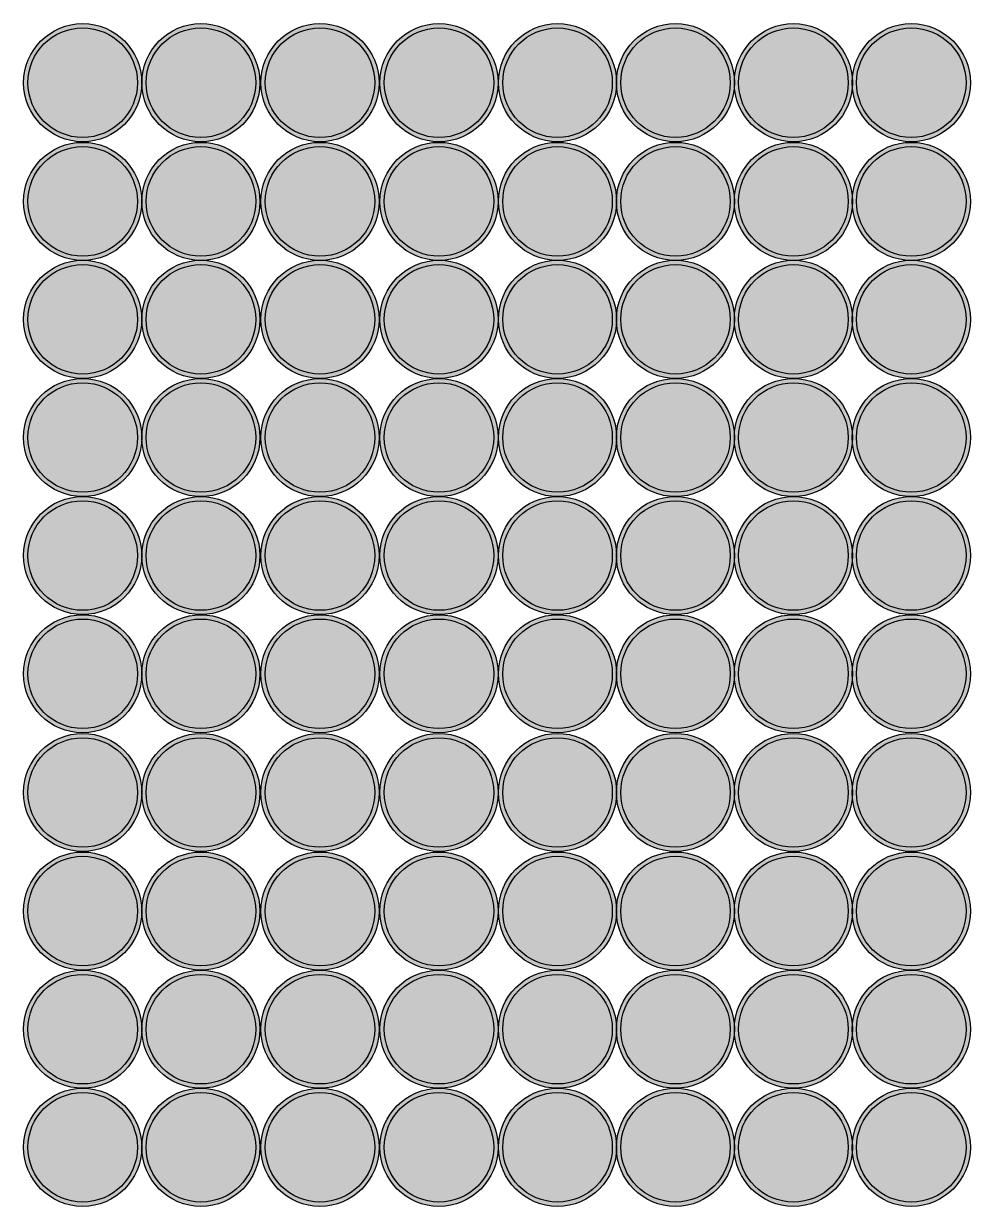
# Model space of a CAD drawing. Header units: inches. Extents: x 2620 to 4317, y 1826 to 2873.
# Drawn here: x 3788.93 to 3816.5, y 2578 to 2612.45 of the extents above; entities that cross this region are included whole.
import ezdxf

# ---------------------------------------------------------------- set-up
doc = ezdxf.new("R2010")
doc.units = ezdxf.units.IN
doc.header["$MEASUREMENT"] = 0

msp = doc.modelspace()

# ---------------------------------------------------------------- hatches: boundary and pattern name
h = msp.add_hatch(color=256)
h.dxf.hatch_style = 1
h.set_gradient(color1=(41, 49, 137), color2=(19, 103, 52), tint=1, name='INVCURVED')
h.paths.add_polyline_path([(3788.92527, 2610.73246, 1), (3792.36527, 2610.73246, 1)])
h.paths.add_polyline_path([(3792.24027, 2610.73246, -1), (3789.05027, 2610.73246, -1)], flags=16)
h = msp.add_hatch(color=256)
h.dxf.hatch_style = 1
h.set_gradient(color1=(41, 49, 137), color2=(19, 103, 52), tint=1, name='INVCURVED')
h.paths.add_polyline_path([(3792.369, 2610.73246, 1), (3795.809, 2610.73246, 1)])
h.paths.add_polyline_path([(3795.684, 2610.73246, -1), (3792.494, 2610.73246, -1)], flags=16)
h = msp.add_hatch(color=256)
h.dxf.hatch_style = 1
h.set_gradient(color1=(41, 49, 137), color2=(19, 103, 52), tint=1, name='INVCURVED')
h.paths.add_polyline_path([(3795.83755, 2610.73246, 1), (3799.27755, 2610.73246, 1)])
h.paths.add_polyline_path([(3799.15255, 2610.73246, -1), (3795.96255, 2610.73246, -1)], flags=16)
h = msp.add_hatch(color=256)
h.dxf.hatch_style = 1
h.set_gradient(color1=(41, 49, 137), color2=(19, 103, 52), tint=1, name='INVCURVED')
h.paths.add_polyline_path([(3799.30374, 2610.73246, 1), (3802.74374, 2610.73246, 1)])
h.paths.add_polyline_path([(3802.61874, 2610.73246, -1), (3799.42874, 2610.73246, -1)], flags=16)
h = msp.add_hatch(color=256)
h.dxf.hatch_style = 1
h.set_gradient(color1=(41, 49, 137), color2=(19, 103, 52), tint=1, name='INVCURVED')
h.paths.add_polyline_path([(3802.75767, 2610.73246, 1), (3806.19767, 2610.73246, 1)])
h.paths.add_polyline_path([(3806.07267, 2610.73246, -1), (3802.88267, 2610.73246, -1)], flags=16)
h = msp.add_hatch(color=256)
h.dxf.hatch_style = 1
h.set_gradient(color1=(41, 49, 137), color2=(19, 103, 52), tint=1, name='INVCURVED')
h.paths.add_polyline_path([(3806.19244, 2610.73246, 1), (3809.63244, 2610.73246, 1)])
h.paths.add_polyline_path([(3809.50744, 2610.73246, -1), (3806.31744, 2610.73246, -1)], flags=16)
h = msp.add_hatch(color=256)
h.dxf.hatch_style = 1
h.set_gradient(color1=(41, 49, 137), color2=(19, 103, 52), tint=1, name='INVCURVED')
h.paths.add_polyline_path([(3809.62721, 2610.73246, 1), (3813.06721, 2610.73246, 1)])
h.paths.add_polyline_path([(3812.94221, 2610.73246, -1), (3809.75221, 2610.73246, -1)], flags=16)
h = msp.add_hatch(color=256)
h.dxf.hatch_style = 1
h.set_gradient(color1=(41, 49, 137), color2=(19, 103, 52), tint=1, name='INVCURVED')
h.paths.add_polyline_path([(3813.06179, 2610.73246, 1), (3816.50179, 2610.73246, 1)])
h.paths.add_polyline_path([(3816.37679, 2610.73246, -1), (3813.18679, 2610.73246, -1)], flags=16)
h = msp.add_hatch(color=256)
h.dxf.hatch_style = 1
h.set_gradient(color1=(242, 103, 34), color2=(248, 153, 30), tint=1)
h.paths.add_polyline_path([(3792.24027, 2610.73246, 1), (3789.05027, 2610.73246, 1)])
h = msp.add_hatch(color=256)
h.dxf.hatch_style = 1
h.set_gradient(color1=(242, 103, 34), color2=(248, 153, 30), tint=1)
h.paths.add_polyline_path([(3795.684, 2610.73246, 1), (3792.494, 2610.73246, 1)])
h = msp.add_hatch(color=256)
h.dxf.hatch_style = 1
h.set_gradient(color1=(242, 103, 34), color2=(248, 153, 30), tint=1)
h.paths.add_polyline_path([(3799.15255, 2610.73246, 1), (3795.96255, 2610.73246, 1)])
h = msp.add_hatch(color=256)
h.dxf.hatch_style = 1
h.set_gradient(color1=(242, 103, 34), color2=(248, 153, 30), tint=1)
h.paths.add_polyline_path([(3802.61874, 2610.73246, 1), (3799.42874, 2610.73246, 1)])
h = msp.add_hatch(color=256)
h.dxf.hatch_style = 1
h.set_gradient(color1=(242, 103, 34), color2=(248, 153, 30), tint=1)
h.paths.add_polyline_path([(3806.07267, 2610.73246, 1), (3802.88267, 2610.73246, 1)])
h = msp.add_hatch(color=256)
h.dxf.hatch_style = 1
h.set_gradient(color1=(242, 103, 34), color2=(248, 153, 30), tint=1)
h.paths.add_polyline_path([(3809.50744, 2610.73246, 1), (3806.31744, 2610.73246, 1)])
h = msp.add_hatch(color=256)
h.dxf.hatch_style = 1
h.set_gradient(color1=(242, 103, 34), color2=(248, 153, 30), tint=1)
h.paths.add_polyline_path([(3812.94221, 2610.73246, 1), (3809.75221, 2610.73246, 1)])
h = msp.add_hatch(color=256)
h.dxf.hatch_style = 1
h.set_gradient(color1=(242, 103, 34), color2=(248, 153, 30), tint=1)
h.paths.add_polyline_path([(3816.37679, 2610.73246, 1), (3813.18679, 2610.73246, 1)])
h = msp.add_hatch(color=256)
h.dxf.hatch_style = 1
h.set_gradient(color1=(41, 49, 137), color2=(19, 103, 52), tint=1, name='INVCURVED')
h.paths.add_polyline_path([(3788.92527, 2607.2751, 1), (3792.36527, 2607.2751, 1)])
h.paths.add_polyline_path([(3792.24027, 2607.2751, -1), (3789.05027, 2607.2751, -1)], flags=16)
h = msp.add_hatch(color=256)
h.dxf.hatch_style = 1
h.set_gradient(color1=(242, 103, 34), color2=(248, 153, 30), tint=1)
h.paths.add_polyline_path([(3792.24027, 2607.2751, 1), (3789.05027, 2607.2751, 1)])
h = msp.add_hatch(color=256)
h.dxf.hatch_style = 1
h.set_gradient(color1=(41, 49, 137), color2=(19, 103, 52), tint=1, name='INVCURVED')
h.paths.add_polyline_path([(3792.369, 2607.2751, 1), (3795.809, 2607.2751, 1)])
h.paths.add_polyline_path([(3795.684, 2607.2751, -1), (3792.494, 2607.2751, -1)], flags=16)
h = msp.add_hatch(color=256)
h.dxf.hatch_style = 1
h.set_gradient(color1=(242, 103, 34), color2=(248, 153, 30), tint=1)
h.paths.add_polyline_path([(3795.684, 2607.2751, 1), (3792.494, 2607.2751, 1)])
h = msp.add_hatch(color=256)
h.dxf.hatch_style = 1
h.set_gradient(color1=(41, 49, 137), color2=(19, 103, 52), tint=1, name='INVCURVED')
h.paths.add_polyline_path([(3795.83755, 2607.2751, 1), (3799.27755, 2607.2751, 1)])
h.paths.add_polyline_path([(3799.15255, 2607.2751, -1), (3795.96255, 2607.2751, -1)], flags=16)
h = msp.add_hatch(color=256)
h.dxf.hatch_style = 1
h.set_gradient(color1=(242, 103, 34), color2=(248, 153, 30), tint=1)
h.paths.add_polyline_path([(3799.15255, 2607.2751, 1), (3795.96255, 2607.2751, 1)])
h = msp.add_hatch(color=256)
h.dxf.hatch_style = 1
h.set_gradient(color1=(41, 49, 137), color2=(19, 103, 52), tint=1, name='INVCURVED')
h.paths.add_polyline_path([(3799.30374, 2607.2751, 1), (3802.74374, 2607.2751, 1)])
h.paths.add_polyline_path([(3802.61874, 2607.2751, -1), (3799.42874, 2607.2751, -1)], flags=16)
h = msp.add_hatch(color=256)
h.dxf.hatch_style = 1
h.set_gradient(color1=(242, 103, 34), color2=(248, 153, 30), tint=1)
h.paths.add_polyline_path([(3802.61874, 2607.2751, 1), (3799.42874, 2607.2751, 1)])
h = msp.add_hatch(color=256)
h.dxf.hatch_style = 1
h.set_gradient(color1=(41, 49, 137), color2=(19, 103, 52), tint=1, name='INVCURVED')
h.paths.add_polyline_path([(3802.75767, 2607.2751, 1), (3806.19767, 2607.2751, 1)])
h.paths.add_polyline_path([(3806.07267, 2607.2751, -1), (3802.88267, 2607.2751, -1)], flags=16)
h = msp.add_hatch(color=256)
h.dxf.hatch_style = 1
h.set_gradient(color1=(242, 103, 34), color2=(248, 153, 30), tint=1)
h.paths.add_polyline_path([(3806.07267, 2607.2751, 1), (3802.88267, 2607.2751, 1)])
h = msp.add_hatch(color=256)
h.dxf.hatch_style = 1
h.set_gradient(color1=(41, 49, 137), color2=(19, 103, 52), tint=1, name='INVCURVED')
h.paths.add_polyline_path([(3806.19244, 2607.2751, 1), (3809.63244, 2607.2751, 1)])
h.paths.add_polyline_path([(3809.50744, 2607.2751, -1), (3806.31744, 2607.2751, -1)], flags=16)
h = msp.add_hatch(color=256)
h.dxf.hatch_style = 1
h.set_gradient(color1=(242, 103, 34), color2=(248, 153, 30), tint=1)
h.paths.add_polyline_path([(3809.50744, 2607.2751, 1), (3806.31744, 2607.2751, 1)])
h = msp.add_hatch(color=256)
h.dxf.hatch_style = 1
h.set_gradient(color1=(41, 49, 137), color2=(19, 103, 52), tint=1, name='INVCURVED')
h.paths.add_polyline_path([(3809.62721, 2607.2751, 1), (3813.06721, 2607.2751, 1)])
h.paths.add_polyline_path([(3812.94221, 2607.2751, -1), (3809.75221, 2607.2751, -1)], flags=16)
h = msp.add_hatch(color=256)
h.dxf.hatch_style = 1
h.set_gradient(color1=(242, 103, 34), color2=(248, 153, 30), tint=1)
h.paths.add_polyline_path([(3812.94221, 2607.2751, 1), (3809.75221, 2607.2751, 1)])
h = msp.add_hatch(color=256)
h.dxf.hatch_style = 1
h.set_gradient(color1=(41, 49, 137), color2=(19, 103, 52), tint=1, name='INVCURVED')
h.paths.add_polyline_path([(3813.06179, 2607.2751, 1), (3816.50179, 2607.2751, 1)])
h.paths.add_polyline_path([(3816.37679, 2607.2751, -1), (3813.18679, 2607.2751, -1)], flags=16)
h = msp.add_hatch(color=256)
h.dxf.hatch_style = 1
h.set_gradient(color1=(242, 103, 34), color2=(248, 153, 30), tint=1)
h.paths.add_polyline_path([(3816.37679, 2607.2751, 1), (3813.18679, 2607.2751, 1)])
h = msp.add_hatch(color=256)
h.dxf.hatch_style = 1
h.set_gradient(color1=(41, 49, 137), color2=(19, 103, 52), tint=1, name='INVCURVED')
h.paths.add_polyline_path([(3788.92527, 2603.83924, 1), (3792.36527, 2603.83924, 1)])
h.paths.add_polyline_path([(3792.24027, 2603.83924, -1), (3789.05027, 2603.83924, -1)], flags=16)
h = msp.add_hatch(color=256)
h.dxf.hatch_style = 1
h.set_gradient(color1=(41, 49, 137), color2=(19, 103, 52), tint=1, name='INVCURVED')
h.paths.add_polyline_path([(3792.369, 2603.83924, 1), (3795.809, 2603.83924, 1)])
h.paths.add_polyline_path([(3795.684, 2603.83924, -1), (3792.494, 2603.83924, -1)], flags=16)
h = msp.add_hatch(color=256)
h.dxf.hatch_style = 1
h.set_gradient(color1=(41, 49, 137), color2=(19, 103, 52), tint=1, name='INVCURVED')
h.paths.add_polyline_path([(3795.83755, 2603.83924, 1), (3799.27755, 2603.83924, 1)])
h.paths.add_polyline_path([(3799.15255, 2603.83924, -1), (3795.96255, 2603.83924, -1)], flags=16)
h = msp.add_hatch(color=256)
h.dxf.hatch_style = 1
h.set_gradient(color1=(41, 49, 137), color2=(19, 103, 52), tint=1, name='INVCURVED')
h.paths.add_polyline_path([(3799.30374, 2603.83924, 1), (3802.74374, 2603.83924, 1)])
h.paths.add_polyline_path([(3802.61874, 2603.83924, -1), (3799.42874, 2603.83924, -1)], flags=16)
h = msp.add_hatch(color=256)
h.dxf.hatch_style = 1
h.set_gradient(color1=(41, 49, 137), color2=(19, 103, 52), tint=1, name='INVCURVED')
h.paths.add_polyline_path([(3802.75767, 2603.83924, 1), (3806.19767, 2603.83924, 1)])
h.paths.add_polyline_path([(3806.07267, 2603.83924, -1), (3802.88267, 2603.83924, -1)], flags=16)
h = msp.add_hatch(color=256)
h.dxf.hatch_style = 1
h.set_gradient(color1=(41, 49, 137), color2=(19, 103, 52), tint=1, name='INVCURVED')
h.paths.add_polyline_path([(3806.19244, 2603.83924, 1), (3809.63244, 2603.83924, 1)])
h.paths.add_polyline_path([(3809.50744, 2603.83924, -1), (3806.31744, 2603.83924, -1)], flags=16)
h = msp.add_hatch(color=256)
h.dxf.hatch_style = 1
h.set_gradient(color1=(41, 49, 137), color2=(19, 103, 52), tint=1, name='INVCURVED')
h.paths.add_polyline_path([(3809.62721, 2603.83924, 1), (3813.06721, 2603.83924, 1)])
h.paths.add_polyline_path([(3812.94221, 2603.83924, -1), (3809.75221, 2603.83924, -1)], flags=16)
h = msp.add_hatch(color=256)
h.dxf.hatch_style = 1
h.set_gradient(color1=(41, 49, 137), color2=(19, 103, 52), tint=1, name='INVCURVED')
h.paths.add_polyline_path([(3813.06179, 2603.83924, 1), (3816.50179, 2603.83924, 1)])
h.paths.add_polyline_path([(3816.37679, 2603.83924, -1), (3813.18679, 2603.83924, -1)], flags=16)
h = msp.add_hatch(color=256)
h.dxf.hatch_style = 1
h.set_gradient(color1=(242, 103, 34), color2=(248, 153, 30), tint=1)
h.paths.add_polyline_path([(3792.24027, 2603.83924, 1), (3789.05027, 2603.83924, 1)])
h = msp.add_hatch(color=256)
h.dxf.hatch_style = 1
h.set_gradient(color1=(242, 103, 34), color2=(248, 153, 30), tint=1)
h.paths.add_polyline_path([(3795.684, 2603.83924, 1), (3792.494, 2603.83924, 1)])
h = msp.add_hatch(color=256)
h.dxf.hatch_style = 1
h.set_gradient(color1=(242, 103, 34), color2=(248, 153, 30), tint=1)
h.paths.add_polyline_path([(3799.15255, 2603.83924, 1), (3795.96255, 2603.83924, 1)])
h = msp.add_hatch(color=256)
h.dxf.hatch_style = 1
h.set_gradient(color1=(242, 103, 34), color2=(248, 153, 30), tint=1)
h.paths.add_polyline_path([(3802.61874, 2603.83924, 1), (3799.42874, 2603.83924, 1)])
h = msp.add_hatch(color=256)
h.dxf.hatch_style = 1
h.set_gradient(color1=(242, 103, 34), color2=(248, 153, 30), tint=1)
h.paths.add_polyline_path([(3806.07267, 2603.83924, 1), (3802.88267, 2603.83924, 1)])
h = msp.add_hatch(color=256)
h.dxf.hatch_style = 1
h.set_gradient(color1=(242, 103, 34), color2=(248, 153, 30), tint=1)
h.paths.add_polyline_path([(3809.50744, 2603.83924, 1), (3806.31744, 2603.83924, 1)])
h = msp.add_hatch(color=256)
h.dxf.hatch_style = 1
h.set_gradient(color1=(242, 103, 34), color2=(248, 153, 30), tint=1)
h.paths.add_polyline_path([(3812.94221, 2603.83924, 1), (3809.75221, 2603.83924, 1)])
h = msp.add_hatch(color=256)
h.dxf.hatch_style = 1
h.set_gradient(color1=(242, 103, 34), color2=(248, 153, 30), tint=1)
h.paths.add_polyline_path([(3816.37679, 2603.83924, 1), (3813.18679, 2603.83924, 1)])
h = msp.add_hatch(color=256)
h.dxf.hatch_style = 1
h.set_gradient(color1=(41, 49, 137), color2=(19, 103, 52), tint=1, name='INVCURVED')
h.paths.add_polyline_path([(3788.92527, 2600.39669, 1), (3792.36527, 2600.39669, 1)])
h.paths.add_polyline_path([(3792.24027, 2600.39669, -1), (3789.05027, 2600.39669, -1)], flags=16)
h = msp.add_hatch(color=256)
h.dxf.hatch_style = 1
h.set_gradient(color1=(41, 49, 137), color2=(19, 103, 52), tint=1, name='INVCURVED')
h.paths.add_polyline_path([(3792.369, 2600.39669, 1), (3795.809, 2600.39669, 1)])
h.paths.add_polyline_path([(3795.684, 2600.39669, -1), (3792.494, 2600.39669, -1)], flags=16)
h = msp.add_hatch(color=256)
h.dxf.hatch_style = 1
h.set_gradient(color1=(41, 49, 137), color2=(19, 103, 52), tint=1, name='INVCURVED')
h.paths.add_polyline_path([(3795.83755, 2600.39669, 1), (3799.27755, 2600.39669, 1)])
h.paths.add_polyline_path([(3799.15255, 2600.39669, -1), (3795.96255, 2600.39669, -1)], flags=16)
h = msp.add_hatch(color=256)
h.dxf.hatch_style = 1
h.set_gradient(color1=(41, 49, 137), color2=(19, 103, 52), tint=1, name='INVCURVED')
h.paths.add_polyline_path([(3799.30374, 2600.39669, 1), (3802.74374, 2600.39669, 1)])
h.paths.add_polyline_path([(3802.61874, 2600.39669, -1), (3799.42874, 2600.39669, -1)], flags=16)
h = msp.add_hatch(color=256)
h.dxf.hatch_style = 1
h.set_gradient(color1=(41, 49, 137), color2=(19, 103, 52), tint=1, name='INVCURVED')
h.paths.add_polyline_path([(3802.75767, 2600.39669, 1), (3806.19767, 2600.39669, 1)])
h.paths.add_polyline_path([(3806.07267, 2600.39669, -1), (3802.88267, 2600.39669, -1)], flags=16)
h = msp.add_hatch(color=256)
h.dxf.hatch_style = 1
h.set_gradient(color1=(41, 49, 137), color2=(19, 103, 52), tint=1, name='INVCURVED')
h.paths.add_polyline_path([(3806.19244, 2600.39669, 1), (3809.63244, 2600.39669, 1)])
h.paths.add_polyline_path([(3809.50744, 2600.39669, -1), (3806.31744, 2600.39669, -1)], flags=16)
h = msp.add_hatch(color=256)
h.dxf.hatch_style = 1
h.set_gradient(color1=(41, 49, 137), color2=(19, 103, 52), tint=1, name='INVCURVED')
h.paths.add_polyline_path([(3809.62721, 2600.39669, 1), (3813.06721, 2600.39669, 1)])
h.paths.add_polyline_path([(3812.94221, 2600.39669, -1), (3809.75221, 2600.39669, -1)], flags=16)
h = msp.add_hatch(color=256)
h.dxf.hatch_style = 1
h.set_gradient(color1=(41, 49, 137), color2=(19, 103, 52), tint=1, name='INVCURVED')
h.paths.add_polyline_path([(3813.06179, 2600.39669, 1), (3816.50179, 2600.39669, 1)])
h.paths.add_polyline_path([(3816.37679, 2600.39669, -1), (3813.18679, 2600.39669, -1)], flags=16)
h = msp.add_hatch(color=256)
h.dxf.hatch_style = 1
h.set_gradient(color1=(242, 103, 34), color2=(248, 153, 30), tint=1)
h.paths.add_polyline_path([(3792.24027, 2600.39669, 1), (3789.05027, 2600.39669, 1)])
h = msp.add_hatch(color=256)
h.dxf.hatch_style = 1
h.set_gradient(color1=(242, 103, 34), color2=(248, 153, 30), tint=1)
h.paths.add_polyline_path([(3795.684, 2600.39669, 1), (3792.494, 2600.39669, 1)])
h = msp.add_hatch(color=256)
h.dxf.hatch_style = 1
h.set_gradient(color1=(242, 103, 34), color2=(248, 153, 30), tint=1)
h.paths.add_polyline_path([(3799.15255, 2600.39669, 1), (3795.96255, 2600.39669, 1)])
h = msp.add_hatch(color=256)
h.dxf.hatch_style = 1
h.set_gradient(color1=(242, 103, 34), color2=(248, 153, 30), tint=1)
h.paths.add_polyline_path([(3802.61874, 2600.39669, 1), (3799.42874, 2600.39669, 1)])
h = msp.add_hatch(color=256)
h.dxf.hatch_style = 1
h.set_gradient(color1=(242, 103, 34), color2=(248, 153, 30), tint=1)
h.paths.add_polyline_path([(3806.07267, 2600.39669, 1), (3802.88267, 2600.39669, 1)])
h = msp.add_hatch(color=256)
h.dxf.hatch_style = 1
h.set_gradient(color1=(242, 103, 34), color2=(248, 153, 30), tint=1)
h.paths.add_polyline_path([(3809.50744, 2600.39669, 1), (3806.31744, 2600.39669, 1)])
h = msp.add_hatch(color=256)
h.dxf.hatch_style = 1
h.set_gradient(color1=(242, 103, 34), color2=(248, 153, 30), tint=1)
h.paths.add_polyline_path([(3812.94221, 2600.39669, 1), (3809.75221, 2600.39669, 1)])
h = msp.add_hatch(color=256)
h.dxf.hatch_style = 1
h.set_gradient(color1=(242, 103, 34), color2=(248, 153, 30), tint=1)
h.paths.add_polyline_path([(3816.37679, 2600.39669, 1), (3813.18679, 2600.39669, 1)])
h = msp.add_hatch(color=256)
h.dxf.hatch_style = 1
h.set_gradient(color1=(41, 49, 137), color2=(19, 103, 52), tint=1, name='INVCURVED')
h.paths.add_polyline_path([(3788.92527, 2596.95775, 1), (3792.36527, 2596.95775, 1)])
h.paths.add_polyline_path([(3792.24027, 2596.95775, -1), (3789.05027, 2596.95775, -1)], flags=16)
h = msp.add_hatch(color=256)
h.dxf.hatch_style = 1
h.set_gradient(color1=(41, 49, 137), color2=(19, 103, 52), tint=1, name='INVCURVED')
h.paths.add_polyline_path([(3792.369, 2596.95775, 1), (3795.809, 2596.95775, 1)])
h.paths.add_polyline_path([(3795.684, 2596.95775, -1), (3792.494, 2596.95775, -1)], flags=16)
h = msp.add_hatch(color=256)
h.dxf.hatch_style = 1
h.set_gradient(color1=(41, 49, 137), color2=(19, 103, 52), tint=1, name='INVCURVED')
h.paths.add_polyline_path([(3795.83755, 2596.95775, 1), (3799.27755, 2596.95775, 1)])
h.paths.add_polyline_path([(3799.15255, 2596.95775, -1), (3795.96255, 2596.95775, -1)], flags=16)
h = msp.add_hatch(color=256)
h.dxf.hatch_style = 1
h.set_gradient(color1=(41, 49, 137), color2=(19, 103, 52), tint=1, name='INVCURVED')
h.paths.add_polyline_path([(3799.30374, 2596.95775, 1), (3802.74374, 2596.95775, 1)])
h.paths.add_polyline_path([(3802.61874, 2596.95775, -1), (3799.42874, 2596.95775, -1)], flags=16)
h = msp.add_hatch(color=256)
h.dxf.hatch_style = 1
h.set_gradient(color1=(41, 49, 137), color2=(19, 103, 52), tint=1, name='INVCURVED')
h.paths.add_polyline_path([(3802.75767, 2596.95775, 1), (3806.19767, 2596.95775, 1)])
h.paths.add_polyline_path([(3806.07267, 2596.95775, -1), (3802.88267, 2596.95775, -1)], flags=16)
h = msp.add_hatch(color=256)
h.dxf.hatch_style = 1
h.set_gradient(color1=(41, 49, 137), color2=(19, 103, 52), tint=1, name='INVCURVED')
h.paths.add_polyline_path([(3806.19244, 2596.95775, 1), (3809.63244, 2596.95775, 1)])
h.paths.add_polyline_path([(3809.50744, 2596.95775, -1), (3806.31744, 2596.95775, -1)], flags=16)
h = msp.add_hatch(color=256)
h.dxf.hatch_style = 1
h.set_gradient(color1=(41, 49, 137), color2=(19, 103, 52), tint=1, name='INVCURVED')
h.paths.add_polyline_path([(3809.62721, 2596.95775, 1), (3813.06721, 2596.95775, 1)])
h.paths.add_polyline_path([(3812.94221, 2596.95775, -1), (3809.75221, 2596.95775, -1)], flags=16)
h = msp.add_hatch(color=256)
h.dxf.hatch_style = 1
h.set_gradient(color1=(41, 49, 137), color2=(19, 103, 52), tint=1, name='INVCURVED')
h.paths.add_polyline_path([(3813.06179, 2596.95775, 1), (3816.50179, 2596.95775, 1)])
h.paths.add_polyline_path([(3816.37679, 2596.95775, -1), (3813.18679, 2596.95775, -1)], flags=16)
h = msp.add_hatch(color=256)
h.dxf.hatch_style = 1
h.set_gradient(color1=(242, 103, 34), color2=(248, 153, 30), tint=1)
h.paths.add_polyline_path([(3792.24027, 2596.95775, 1), (3789.05027, 2596.95775, 1)])
h = msp.add_hatch(color=256)
h.dxf.hatch_style = 1
h.set_gradient(color1=(242, 103, 34), color2=(248, 153, 30), tint=1)
h.paths.add_polyline_path([(3795.684, 2596.95775, 1), (3792.494, 2596.95775, 1)])
h = msp.add_hatch(color=256)
h.dxf.hatch_style = 1
h.set_gradient(color1=(242, 103, 34), color2=(248, 153, 30), tint=1)
h.paths.add_polyline_path([(3799.15255, 2596.95775, 1), (3795.96255, 2596.95775, 1)])
h = msp.add_hatch(color=256)
h.dxf.hatch_style = 1
h.set_gradient(color1=(242, 103, 34), color2=(248, 153, 30), tint=1)
h.paths.add_polyline_path([(3802.61874, 2596.95775, 1), (3799.42874, 2596.95775, 1)])
h = msp.add_hatch(color=256)
h.dxf.hatch_style = 1
h.set_gradient(color1=(242, 103, 34), color2=(248, 153, 30), tint=1)
h.paths.add_polyline_path([(3806.07267, 2596.95775, 1), (3802.88267, 2596.95775, 1)])
h = msp.add_hatch(color=256)
h.dxf.hatch_style = 1
h.set_gradient(color1=(242, 103, 34), color2=(248, 153, 30), tint=1)
h.paths.add_polyline_path([(3809.50744, 2596.95775, 1), (3806.31744, 2596.95775, 1)])
h = msp.add_hatch(color=256)
h.dxf.hatch_style = 1
h.set_gradient(color1=(242, 103, 34), color2=(248, 153, 30), tint=1)
h.paths.add_polyline_path([(3812.94221, 2596.95775, 1), (3809.75221, 2596.95775, 1)])
h = msp.add_hatch(color=256)
h.dxf.hatch_style = 1
h.set_gradient(color1=(242, 103, 34), color2=(248, 153, 30), tint=1)
h.paths.add_polyline_path([(3816.37679, 2596.95775, 1), (3813.18679, 2596.95775, 1)])
h = msp.add_hatch(color=256)
h.dxf.hatch_style = 1
h.set_gradient(color1=(41, 49, 137), color2=(19, 103, 52), tint=1, name='INVCURVED')
h.paths.add_polyline_path([(3788.92527, 2593.51423, 1), (3792.36527, 2593.51423, 1)])
h.paths.add_polyline_path([(3792.24027, 2593.51423, -1), (3789.05027, 2593.51423, -1)], flags=16)
h = msp.add_hatch(color=256)
h.dxf.hatch_style = 1
h.set_gradient(color1=(41, 49, 137), color2=(19, 103, 52), tint=1, name='INVCURVED')
h.paths.add_polyline_path([(3792.369, 2593.51423, 1), (3795.809, 2593.51423, 1)])
h.paths.add_polyline_path([(3795.684, 2593.51423, -1), (3792.494, 2593.51423, -1)], flags=16)
h = msp.add_hatch(color=256)
h.dxf.hatch_style = 1
h.set_gradient(color1=(41, 49, 137), color2=(19, 103, 52), tint=1, name='INVCURVED')
h.paths.add_polyline_path([(3795.83755, 2593.51423, 1), (3799.27755, 2593.51423, 1)])
h.paths.add_polyline_path([(3799.15255, 2593.51423, -1), (3795.96255, 2593.51423, -1)], flags=16)
h = msp.add_hatch(color=256)
h.dxf.hatch_style = 1
h.set_gradient(color1=(41, 49, 137), color2=(19, 103, 52), tint=1, name='INVCURVED')
h.paths.add_polyline_path([(3799.30374, 2593.51423, 1), (3802.74374, 2593.51423, 1)])
h.paths.add_polyline_path([(3802.61874, 2593.51423, -1), (3799.42874, 2593.51423, -1)], flags=16)
h = msp.add_hatch(color=256)
h.dxf.hatch_style = 1
h.set_gradient(color1=(41, 49, 137), color2=(19, 103, 52), tint=1, name='INVCURVED')
h.paths.add_polyline_path([(3802.75767, 2593.51423, 1), (3806.19767, 2593.51423, 1)])
h.paths.add_polyline_path([(3806.07267, 2593.51423, -1), (3802.88267, 2593.51423, -1)], flags=16)
h = msp.add_hatch(color=256)
h.dxf.hatch_style = 1
h.set_gradient(color1=(41, 49, 137), color2=(19, 103, 52), tint=1, name='INVCURVED')
h.paths.add_polyline_path([(3806.19244, 2593.51423, 1), (3809.63244, 2593.51423, 1)])
h.paths.add_polyline_path([(3809.50744, 2593.51423, -1), (3806.31744, 2593.51423, -1)], flags=16)
h = msp.add_hatch(color=256)
h.dxf.hatch_style = 1
h.set_gradient(color1=(41, 49, 137), color2=(19, 103, 52), tint=1, name='INVCURVED')
h.paths.add_polyline_path([(3809.62721, 2593.51423, 1), (3813.06721, 2593.51423, 1)])
h.paths.add_polyline_path([(3812.94221, 2593.51423, -1), (3809.75221, 2593.51423, -1)], flags=16)
h = msp.add_hatch(color=256)
h.dxf.hatch_style = 1
h.set_gradient(color1=(41, 49, 137), color2=(19, 103, 52), tint=1, name='INVCURVED')
h.paths.add_polyline_path([(3813.06179, 2593.51423, 1), (3816.50179, 2593.51423, 1)])
h.paths.add_polyline_path([(3816.37679, 2593.51423, -1), (3813.18679, 2593.51423, -1)], flags=16)
h = msp.add_hatch(color=256)
h.dxf.hatch_style = 1
h.set_gradient(color1=(242, 103, 34), color2=(248, 153, 30), tint=1)
h.paths.add_polyline_path([(3792.24027, 2593.51423, 1), (3789.05027, 2593.51423, 1)])
h = msp.add_hatch(color=256)
h.dxf.hatch_style = 1
h.set_gradient(color1=(242, 103, 34), color2=(248, 153, 30), tint=1)
h.paths.add_polyline_path([(3795.684, 2593.51423, 1), (3792.494, 2593.51423, 1)])
h = msp.add_hatch(color=256)
h.dxf.hatch_style = 1
h.set_gradient(color1=(242, 103, 34), color2=(248, 153, 30), tint=1)
h.paths.add_polyline_path([(3799.15255, 2593.51423, 1), (3795.96255, 2593.51423, 1)])
h = msp.add_hatch(color=256)
h.dxf.hatch_style = 1
h.set_gradient(color1=(242, 103, 34), color2=(248, 153, 30), tint=1)
h.paths.add_polyline_path([(3802.61874, 2593.51423, 1), (3799.42874, 2593.51423, 1)])
h = msp.add_hatch(color=256)
h.dxf.hatch_style = 1
h.set_gradient(color1=(242, 103, 34), color2=(248, 153, 30), tint=1)
h.paths.add_polyline_path([(3806.07267, 2593.51423, 1), (3802.88267, 2593.51423, 1)])
h = msp.add_hatch(color=256)
h.dxf.hatch_style = 1
h.set_gradient(color1=(242, 103, 34), color2=(248, 153, 30), tint=1)
h.paths.add_polyline_path([(3809.50744, 2593.51423, 1), (3806.31744, 2593.51423, 1)])
h = msp.add_hatch(color=256)
h.dxf.hatch_style = 1
h.set_gradient(color1=(242, 103, 34), color2=(248, 153, 30), tint=1)
h.paths.add_polyline_path([(3812.94221, 2593.51423, 1), (3809.75221, 2593.51423, 1)])
h = msp.add_hatch(color=256)
h.dxf.hatch_style = 1
h.set_gradient(color1=(242, 103, 34), color2=(248, 153, 30), tint=1)
h.paths.add_polyline_path([(3816.37679, 2593.51423, 1), (3813.18679, 2593.51423, 1)])
h = msp.add_hatch(color=256)
h.dxf.hatch_style = 1
h.set_gradient(color1=(41, 49, 137), color2=(19, 103, 52), tint=1, name='INVCURVED')
h.paths.add_polyline_path([(3788.92527, 2590.05687, 1), (3792.36527, 2590.05687, 1)])
h.paths.add_polyline_path([(3792.24027, 2590.05687, -1), (3789.05027, 2590.05687, -1)], flags=16)
h = msp.add_hatch(color=256)
h.dxf.hatch_style = 1
h.set_gradient(color1=(41, 49, 137), color2=(19, 103, 52), tint=1, name='INVCURVED')
h.paths.add_polyline_path([(3792.369, 2590.05687, 1), (3795.809, 2590.05687, 1)])
h.paths.add_polyline_path([(3795.684, 2590.05687, -1), (3792.494, 2590.05687, -1)], flags=16)
h = msp.add_hatch(color=256)
h.dxf.hatch_style = 1
h.set_gradient(color1=(41, 49, 137), color2=(19, 103, 52), tint=1, name='INVCURVED')
h.paths.add_polyline_path([(3795.83755, 2590.05687, 1), (3799.27755, 2590.05687, 1)])
h.paths.add_polyline_path([(3799.15255, 2590.05687, -1), (3795.96255, 2590.05687, -1)], flags=16)
h = msp.add_hatch(color=256)
h.dxf.hatch_style = 1
h.set_gradient(color1=(41, 49, 137), color2=(19, 103, 52), tint=1, name='INVCURVED')
h.paths.add_polyline_path([(3799.30374, 2590.05687, 1), (3802.74374, 2590.05687, 1)])
h.paths.add_polyline_path([(3802.61874, 2590.05687, -1), (3799.42874, 2590.05687, -1)], flags=16)
h = msp.add_hatch(color=256)
h.dxf.hatch_style = 1
h.set_gradient(color1=(41, 49, 137), color2=(19, 103, 52), tint=1, name='INVCURVED')
h.paths.add_polyline_path([(3802.75767, 2590.05687, 1), (3806.19767, 2590.05687, 1)])
h.paths.add_polyline_path([(3806.07267, 2590.05687, -1), (3802.88267, 2590.05687, -1)], flags=16)
h = msp.add_hatch(color=256)
h.dxf.hatch_style = 1
h.set_gradient(color1=(41, 49, 137), color2=(19, 103, 52), tint=1, name='INVCURVED')
h.paths.add_polyline_path([(3806.19244, 2590.05687, 1), (3809.63244, 2590.05687, 1)])
h.paths.add_polyline_path([(3809.50744, 2590.05687, -1), (3806.31744, 2590.05687, -1)], flags=16)
h = msp.add_hatch(color=256)
h.dxf.hatch_style = 1
h.set_gradient(color1=(41, 49, 137), color2=(19, 103, 52), tint=1, name='INVCURVED')
h.paths.add_polyline_path([(3809.62721, 2590.05687, 1), (3813.06721, 2590.05687, 1)])
h.paths.add_polyline_path([(3812.94221, 2590.05687, -1), (3809.75221, 2590.05687, -1)], flags=16)
h = msp.add_hatch(color=256)
h.dxf.hatch_style = 1
h.set_gradient(color1=(41, 49, 137), color2=(19, 103, 52), tint=1, name='INVCURVED')
h.paths.add_polyline_path([(3813.06179, 2590.05687, 1), (3816.50179, 2590.05687, 1)])
h.paths.add_polyline_path([(3816.37679, 2590.05687, -1), (3813.18679, 2590.05687, -1)], flags=16)
h = msp.add_hatch(color=256)
h.dxf.hatch_style = 1
h.set_gradient(color1=(242, 103, 34), color2=(248, 153, 30), tint=1)
h.paths.add_polyline_path([(3792.24027, 2590.05687, 1), (3789.05027, 2590.05687, 1)])
h = msp.add_hatch(color=256)
h.dxf.hatch_style = 1
h.set_gradient(color1=(242, 103, 34), color2=(248, 153, 30), tint=1)
h.paths.add_polyline_path([(3795.684, 2590.05687, 1), (3792.494, 2590.05687, 1)])
h = msp.add_hatch(color=256)
h.dxf.hatch_style = 1
h.set_gradient(color1=(242, 103, 34), color2=(248, 153, 30), tint=1)
h.paths.add_polyline_path([(3799.15255, 2590.05687, 1), (3795.96255, 2590.05687, 1)])
h = msp.add_hatch(color=256)
h.dxf.hatch_style = 1
h.set_gradient(color1=(242, 103, 34), color2=(248, 153, 30), tint=1)
h.paths.add_polyline_path([(3802.61874, 2590.05687, 1), (3799.42874, 2590.05687, 1)])
h = msp.add_hatch(color=256)
h.dxf.hatch_style = 1
h.set_gradient(color1=(242, 103, 34), color2=(248, 153, 30), tint=1)
h.paths.add_polyline_path([(3806.07267, 2590.05687, 1), (3802.88267, 2590.05687, 1)])
h = msp.add_hatch(color=256)
h.dxf.hatch_style = 1
h.set_gradient(color1=(242, 103, 34), color2=(248, 153, 30), tint=1)
h.paths.add_polyline_path([(3809.50744, 2590.05687, 1), (3806.31744, 2590.05687, 1)])
h = msp.add_hatch(color=256)
h.dxf.hatch_style = 1
h.set_gradient(color1=(242, 103, 34), color2=(248, 153, 30), tint=1)
h.paths.add_polyline_path([(3812.94221, 2590.05687, 1), (3809.75221, 2590.05687, 1)])
h = msp.add_hatch(color=256)
h.dxf.hatch_style = 1
h.set_gradient(color1=(242, 103, 34), color2=(248, 153, 30), tint=1)
h.paths.add_polyline_path([(3816.37679, 2590.05687, 1), (3813.18679, 2590.05687, 1)])
h = msp.add_hatch(color=256)
h.dxf.hatch_style = 1
h.set_gradient(color1=(41, 49, 137), color2=(19, 103, 52), tint=1, name='INVCURVED')
h.paths.add_polyline_path([(3788.92527, 2586.60259, 1), (3792.36527, 2586.60259, 1)])
h.paths.add_polyline_path([(3792.24027, 2586.60259, -1), (3789.05027, 2586.60259, -1)], flags=16)
h = msp.add_hatch(color=256)
h.dxf.hatch_style = 1
h.set_gradient(color1=(242, 103, 34), color2=(248, 153, 30), tint=1)
h.paths.add_polyline_path([(3792.24027, 2586.60259, 1), (3789.05027, 2586.60259, 1)])
h = msp.add_hatch(color=256)
h.dxf.hatch_style = 1
h.set_gradient(color1=(41, 49, 137), color2=(19, 103, 52), tint=1, name='INVCURVED')
h.paths.add_polyline_path([(3792.369, 2586.60259, 1), (3795.809, 2586.60259, 1)])
h.paths.add_polyline_path([(3795.684, 2586.60259, -1), (3792.494, 2586.60259, -1)], flags=16)
h = msp.add_hatch(color=256)
h.dxf.hatch_style = 1
h.set_gradient(color1=(242, 103, 34), color2=(248, 153, 30), tint=1)
h.paths.add_polyline_path([(3795.684, 2586.60259, 1), (3792.494, 2586.60259, 1)])
h = msp.add_hatch(color=256)
h.dxf.hatch_style = 1
h.set_gradient(color1=(41, 49, 137), color2=(19, 103, 52), tint=1, name='INVCURVED')
h.paths.add_polyline_path([(3795.83755, 2586.60259, 1), (3799.27755, 2586.60259, 1)])
h.paths.add_polyline_path([(3799.15255, 2586.60259, -1), (3795.96255, 2586.60259, -1)], flags=16)
h = msp.add_hatch(color=256)
h.dxf.hatch_style = 1
h.set_gradient(color1=(242, 103, 34), color2=(248, 153, 30), tint=1)
h.paths.add_polyline_path([(3799.15255, 2586.60259, 1), (3795.96255, 2586.60259, 1)])
h = msp.add_hatch(color=256)
h.dxf.hatch_style = 1
h.set_gradient(color1=(41, 49, 137), color2=(19, 103, 52), tint=1, name='INVCURVED')
h.paths.add_polyline_path([(3799.30374, 2586.60259, 1), (3802.74374, 2586.60259, 1)])
h.paths.add_polyline_path([(3802.61874, 2586.60259, -1), (3799.42874, 2586.60259, -1)], flags=16)
h = msp.add_hatch(color=256)
h.dxf.hatch_style = 1
h.set_gradient(color1=(242, 103, 34), color2=(248, 153, 30), tint=1)
h.paths.add_polyline_path([(3802.61874, 2586.60259, 1), (3799.42874, 2586.60259, 1)])
h = msp.add_hatch(color=256)
h.dxf.hatch_style = 1
h.set_gradient(color1=(41, 49, 137), color2=(19, 103, 52), tint=1, name='INVCURVED')
h.paths.add_polyline_path([(3802.75767, 2586.60259, 1), (3806.19767, 2586.60259, 1)])
h.paths.add_polyline_path([(3806.07267, 2586.60259, -1), (3802.88267, 2586.60259, -1)], flags=16)
h = msp.add_hatch(color=256)
h.dxf.hatch_style = 1
h.set_gradient(color1=(242, 103, 34), color2=(248, 153, 30), tint=1)
h.paths.add_polyline_path([(3806.07267, 2586.60259, 1), (3802.88267, 2586.60259, 1)])
h = msp.add_hatch(color=256)
h.dxf.hatch_style = 1
h.set_gradient(color1=(41, 49, 137), color2=(19, 103, 52), tint=1, name='INVCURVED')
h.paths.add_polyline_path([(3806.19244, 2586.60259, 1), (3809.63244, 2586.60259, 1)])
h.paths.add_polyline_path([(3809.50744, 2586.60259, -1), (3806.31744, 2586.60259, -1)], flags=16)
h = msp.add_hatch(color=256)
h.dxf.hatch_style = 1
h.set_gradient(color1=(242, 103, 34), color2=(248, 153, 30), tint=1)
h.paths.add_polyline_path([(3809.50744, 2586.60259, 1), (3806.31744, 2586.60259, 1)])
h = msp.add_hatch(color=256)
h.dxf.hatch_style = 1
h.set_gradient(color1=(41, 49, 137), color2=(19, 103, 52), tint=1, name='INVCURVED')
h.paths.add_polyline_path([(3809.62721, 2586.60259, 1), (3813.06721, 2586.60259, 1)])
h.paths.add_polyline_path([(3812.94221, 2586.60259, -1), (3809.75221, 2586.60259, -1)], flags=16)
h = msp.add_hatch(color=256)
h.dxf.hatch_style = 1
h.set_gradient(color1=(242, 103, 34), color2=(248, 153, 30), tint=1)
h.paths.add_polyline_path([(3812.94221, 2586.60259, 1), (3809.75221, 2586.60259, 1)])
h = msp.add_hatch(color=256)
h.dxf.hatch_style = 1
h.set_gradient(color1=(41, 49, 137), color2=(19, 103, 52), tint=1, name='INVCURVED')
h.paths.add_polyline_path([(3813.06179, 2586.60259, 1), (3816.50179, 2586.60259, 1)])
h.paths.add_polyline_path([(3816.37679, 2586.60259, -1), (3813.18679, 2586.60259, -1)], flags=16)
h = msp.add_hatch(color=256)
h.dxf.hatch_style = 1
h.set_gradient(color1=(242, 103, 34), color2=(248, 153, 30), tint=1)
h.paths.add_polyline_path([(3816.37679, 2586.60259, 1), (3813.18679, 2586.60259, 1)])
h = msp.add_hatch(color=256)
h.dxf.hatch_style = 1
h.set_gradient(color1=(41, 49, 137), color2=(19, 103, 52), tint=1, name='INVCURVED')
h.paths.add_polyline_path([(3788.92527, 2583.16004, 1), (3792.36527, 2583.16004, 1)])
h.paths.add_polyline_path([(3792.24027, 2583.16004, -1), (3789.05027, 2583.16004, -1)], flags=16)
h = msp.add_hatch(color=256)
h.dxf.hatch_style = 1
h.set_gradient(color1=(242, 103, 34), color2=(248, 153, 30), tint=1)
h.paths.add_polyline_path([(3792.24027, 2583.16004, 1), (3789.05027, 2583.16004, 1)])
h = msp.add_hatch(color=256)
h.dxf.hatch_style = 1
h.set_gradient(color1=(41, 49, 137), color2=(19, 103, 52), tint=1, name='INVCURVED')
h.paths.add_polyline_path([(3792.369, 2583.16004, 1), (3795.809, 2583.16004, 1)])
h.paths.add_polyline_path([(3795.684, 2583.16004, -1), (3792.494, 2583.16004, -1)], flags=16)
h = msp.add_hatch(color=256)
h.dxf.hatch_style = 1
h.set_gradient(color1=(242, 103, 34), color2=(248, 153, 30), tint=1)
h.paths.add_polyline_path([(3795.684, 2583.16004, 1), (3792.494, 2583.16004, 1)])
h = msp.add_hatch(color=256)
h.dxf.hatch_style = 1
h.set_gradient(color1=(41, 49, 137), color2=(19, 103, 52), tint=1, name='INVCURVED')
h.paths.add_polyline_path([(3795.83755, 2583.16004, 1), (3799.27755, 2583.16004, 1)])
h.paths.add_polyline_path([(3799.15255, 2583.16004, -1), (3795.96255, 2583.16004, -1)], flags=16)
h = msp.add_hatch(color=256)
h.dxf.hatch_style = 1
h.set_gradient(color1=(242, 103, 34), color2=(248, 153, 30), tint=1)
h.paths.add_polyline_path([(3799.15255, 2583.16004, 1), (3795.96255, 2583.16004, 1)])
h = msp.add_hatch(color=256)
h.dxf.hatch_style = 1
h.set_gradient(color1=(41, 49, 137), color2=(19, 103, 52), tint=1, name='INVCURVED')
h.paths.add_polyline_path([(3799.30374, 2583.16004, 1), (3802.74374, 2583.16004, 1)])
h.paths.add_polyline_path([(3802.61874, 2583.16004, -1), (3799.42874, 2583.16004, -1)], flags=16)
h = msp.add_hatch(color=256)
h.dxf.hatch_style = 1
h.set_gradient(color1=(242, 103, 34), color2=(248, 153, 30), tint=1)
h.paths.add_polyline_path([(3802.61874, 2583.16004, 1), (3799.42874, 2583.16004, 1)])
h = msp.add_hatch(color=256)
h.dxf.hatch_style = 1
h.set_gradient(color1=(41, 49, 137), color2=(19, 103, 52), tint=1, name='INVCURVED')
h.paths.add_polyline_path([(3802.75767, 2583.16004, 1), (3806.19767, 2583.16004, 1)])
h.paths.add_polyline_path([(3806.07267, 2583.16004, -1), (3802.88267, 2583.16004, -1)], flags=16)
h = msp.add_hatch(color=256)
h.dxf.hatch_style = 1
h.set_gradient(color1=(242, 103, 34), color2=(248, 153, 30), tint=1)
h.paths.add_polyline_path([(3806.07267, 2583.16004, 1), (3802.88267, 2583.16004, 1)])
h = msp.add_hatch(color=256)
h.dxf.hatch_style = 1
h.set_gradient(color1=(41, 49, 137), color2=(19, 103, 52), tint=1, name='INVCURVED')
h.paths.add_polyline_path([(3806.19244, 2583.16004, 1), (3809.63244, 2583.16004, 1)])
h.paths.add_polyline_path([(3809.50744, 2583.16004, -1), (3806.31744, 2583.16004, -1)], flags=16)
h = msp.add_hatch(color=256)
h.dxf.hatch_style = 1
h.set_gradient(color1=(242, 103, 34), color2=(248, 153, 30), tint=1)
h.paths.add_polyline_path([(3809.50744, 2583.16004, 1), (3806.31744, 2583.16004, 1)])
h = msp.add_hatch(color=256)
h.dxf.hatch_style = 1
h.set_gradient(color1=(41, 49, 137), color2=(19, 103, 52), tint=1, name='INVCURVED')
h.paths.add_polyline_path([(3809.62721, 2583.16004, 1), (3813.06721, 2583.16004, 1)])
h.paths.add_polyline_path([(3812.94221, 2583.16004, -1), (3809.75221, 2583.16004, -1)], flags=16)
h = msp.add_hatch(color=256)
h.dxf.hatch_style = 1
h.set_gradient(color1=(242, 103, 34), color2=(248, 153, 30), tint=1)
h.paths.add_polyline_path([(3812.94221, 2583.16004, 1), (3809.75221, 2583.16004, 1)])
h = msp.add_hatch(color=256)
h.dxf.hatch_style = 1
h.set_gradient(color1=(41, 49, 137), color2=(19, 103, 52), tint=1, name='INVCURVED')
h.paths.add_polyline_path([(3813.06179, 2583.16004, 1), (3816.50179, 2583.16004, 1)])
h.paths.add_polyline_path([(3816.37679, 2583.16004, -1), (3813.18679, 2583.16004, -1)], flags=16)
h = msp.add_hatch(color=256)
h.dxf.hatch_style = 1
h.set_gradient(color1=(242, 103, 34), color2=(248, 153, 30), tint=1)
h.paths.add_polyline_path([(3816.37679, 2583.16004, 1), (3813.18679, 2583.16004, 1)])
h = msp.add_hatch(color=256)
h.dxf.hatch_style = 1
h.set_gradient(color1=(41, 49, 137), color2=(19, 103, 52), tint=1, name='INVCURVED')
h.paths.add_polyline_path([(3788.92527, 2579.7211, 1), (3792.36527, 2579.7211, 1)])
h.paths.add_polyline_path([(3792.24027, 2579.7211, -1), (3789.05027, 2579.7211, -1)], flags=16)
h = msp.add_hatch(color=256)
h.dxf.hatch_style = 1
h.set_gradient(color1=(41, 49, 137), color2=(19, 103, 52), tint=1, name='INVCURVED')
h.paths.add_polyline_path([(3792.369, 2579.7211, 1), (3795.809, 2579.7211, 1)])
h.paths.add_polyline_path([(3795.684, 2579.7211, -1), (3792.494, 2579.7211, -1)], flags=16)
h = msp.add_hatch(color=256)
h.dxf.hatch_style = 1
h.set_gradient(color1=(41, 49, 137), color2=(19, 103, 52), tint=1, name='INVCURVED')
h.paths.add_polyline_path([(3795.83755, 2579.7211, 1), (3799.27755, 2579.7211, 1)])
h.paths.add_polyline_path([(3799.15255, 2579.7211, -1), (3795.96255, 2579.7211, -1)], flags=16)
h = msp.add_hatch(color=256)
h.dxf.hatch_style = 1
h.set_gradient(color1=(41, 49, 137), color2=(19, 103, 52), tint=1, name='INVCURVED')
h.paths.add_polyline_path([(3799.30374, 2579.7211, 1), (3802.74374, 2579.7211, 1)])
h.paths.add_polyline_path([(3802.61874, 2579.7211, -1), (3799.42874, 2579.7211, -1)], flags=16)
h = msp.add_hatch(color=256)
h.dxf.hatch_style = 1
h.set_gradient(color1=(41, 49, 137), color2=(19, 103, 52), tint=1, name='INVCURVED')
h.paths.add_polyline_path([(3802.75767, 2579.7211, 1), (3806.19767, 2579.7211, 1)])
h.paths.add_polyline_path([(3806.07267, 2579.7211, -1), (3802.88267, 2579.7211, -1)], flags=16)
h = msp.add_hatch(color=256)
h.dxf.hatch_style = 1
h.set_gradient(color1=(41, 49, 137), color2=(19, 103, 52), tint=1, name='INVCURVED')
h.paths.add_polyline_path([(3806.19244, 2579.7211, 1), (3809.63244, 2579.7211, 1)])
h.paths.add_polyline_path([(3809.50744, 2579.7211, -1), (3806.31744, 2579.7211, -1)], flags=16)
h = msp.add_hatch(color=256)
h.dxf.hatch_style = 1
h.set_gradient(color1=(41, 49, 137), color2=(19, 103, 52), tint=1, name='INVCURVED')
h.paths.add_polyline_path([(3809.62721, 2579.7211, 1), (3813.06721, 2579.7211, 1)])
h.paths.add_polyline_path([(3812.94221, 2579.7211, -1), (3809.75221, 2579.7211, -1)], flags=16)
h = msp.add_hatch(color=256)
h.dxf.hatch_style = 1
h.set_gradient(color1=(41, 49, 137), color2=(19, 103, 52), tint=1, name='INVCURVED')
h.paths.add_polyline_path([(3813.06179, 2579.7211, 1), (3816.50179, 2579.7211, 1)])
h.paths.add_polyline_path([(3816.37679, 2579.7211, -1), (3813.18679, 2579.7211, -1)], flags=16)
h = msp.add_hatch(color=256)
h.dxf.hatch_style = 1
h.set_gradient(color1=(242, 103, 34), color2=(248, 153, 30), tint=1)
h.paths.add_polyline_path([(3792.24027, 2579.7211, 1), (3789.05027, 2579.7211, 1)])
h = msp.add_hatch(color=256)
h.dxf.hatch_style = 1
h.set_gradient(color1=(242, 103, 34), color2=(248, 153, 30), tint=1)
h.paths.add_polyline_path([(3795.684, 2579.7211, 1), (3792.494, 2579.7211, 1)])
h = msp.add_hatch(color=256)
h.dxf.hatch_style = 1
h.set_gradient(color1=(242, 103, 34), color2=(248, 153, 30), tint=1)
h.paths.add_polyline_path([(3799.15255, 2579.7211, 1), (3795.96255, 2579.7211, 1)])
h = msp.add_hatch(color=256)
h.dxf.hatch_style = 1
h.set_gradient(color1=(242, 103, 34), color2=(248, 153, 30), tint=1)
h.paths.add_polyline_path([(3802.61874, 2579.7211, 1), (3799.42874, 2579.7211, 1)])
h = msp.add_hatch(color=256)
h.dxf.hatch_style = 1
h.set_gradient(color1=(242, 103, 34), color2=(248, 153, 30), tint=1)
h.paths.add_polyline_path([(3806.07267, 2579.7211, 1), (3802.88267, 2579.7211, 1)])
h = msp.add_hatch(color=256)
h.dxf.hatch_style = 1
h.set_gradient(color1=(242, 103, 34), color2=(248, 153, 30), tint=1)
h.paths.add_polyline_path([(3809.50744, 2579.7211, 1), (3806.31744, 2579.7211, 1)])
h = msp.add_hatch(color=256)
h.dxf.hatch_style = 1
h.set_gradient(color1=(242, 103, 34), color2=(248, 153, 30), tint=1)
h.paths.add_polyline_path([(3812.94221, 2579.7211, 1), (3809.75221, 2579.7211, 1)])
h = msp.add_hatch(color=256)
h.dxf.hatch_style = 1
h.set_gradient(color1=(242, 103, 34), color2=(248, 153, 30), tint=1)
h.paths.add_polyline_path([(3816.37679, 2579.7211, 1), (3813.18679, 2579.7211, 1)])

# ---------------------------------------------------------------- linework, layer by layer
for centre, radius in [((3790.64527, 2610.73246), 1.72), ((3794.089, 2610.73246), 1.72), ((3797.55755, 2610.73246), 1.72), ((3801.02374, 2610.73246), 1.72), ((3804.47767, 2610.73246), 1.72), ((3807.91244, 2610.73246), 1.72), ((3811.34721, 2610.73246), 1.72), ((3814.78179, 2610.73246), 1.72), ((3790.64527, 2610.73246), 1.595), ((3794.089, 2610.73246), 1.595), ((3797.55755, 2610.73246), 1.595), ((3801.02374, 2610.73246), 1.595), ((3804.47767, 2610.73246), 1.595), ((3807.91244, 2610.73246), 1.595), ((3811.34721, 2610.73246), 1.595), ((3814.78179, 2610.73246), 1.595), ((3790.64527, 2607.2751), 1.72), ((3790.64527, 2607.2751), 1.595), ((3794.089, 2607.2751), 1.72), ((3794.089, 2607.2751), 1.595), ((3797.55755, 2607.2751), 1.72), ((3797.55755, 2607.2751), 1.595), ((3801.02374, 2607.2751), 1.72), ((3801.02374, 2607.2751), 1.595), ((3804.47767, 2607.2751), 1.72), ((3804.47767, 2607.2751), 1.595), ((3807.91244, 2607.2751), 1.72), ((3807.91244, 2607.2751), 1.595), ((3811.34721, 2607.2751), 1.72), ((3811.34721, 2607.2751), 1.595), ((3814.78179, 2607.2751), 1.72), ((3814.78179, 2607.2751), 1.595), ((3790.64527, 2603.83924), 1.72), ((3794.089, 2603.83924), 1.72), ((3797.55755, 2603.83924), 1.72), ((3801.02374, 2603.83924), 1.72), ((3804.47767, 2603.83924), 1.72), ((3807.91244, 2603.83924), 1.72), ((3811.34721, 2603.83924), 1.72), ((3814.78179, 2603.83924), 1.72), ((3790.64527, 2603.83924), 1.595), ((3794.089, 2603.83924), 1.595), ((3797.55755, 2603.83924), 1.595), ((3801.02374, 2603.83924), 1.595), ((3804.47767, 2603.83924), 1.595), ((3807.91244, 2603.83924), 1.595), ((3811.34721, 2603.83924), 1.595), ((3814.78179, 2603.83924), 1.595), ((3790.64527, 2600.39669), 1.72), ((3794.089, 2600.39669), 1.72), ((3797.55755, 2600.39669), 1.72), ((3801.02374, 2600.39669), 1.72), ((3804.47767, 2600.39669), 1.72), ((3807.91244, 2600.39669), 1.72), ((3811.34721, 2600.39669), 1.72), ((3814.78179, 2600.39669), 1.72), ((3790.64527, 2600.39669), 1.595), ((3794.089, 2600.39669), 1.595), ((3797.55755, 2600.39669), 1.595), ((3801.02374, 2600.39669), 1.595), ((3804.47767, 2600.39669), 1.595), ((3807.91244, 2600.39669), 1.595), ((3811.34721, 2600.39669), 1.595), ((3814.78179, 2600.39669), 1.595), ((3790.64527, 2596.95775), 1.72), ((3794.089, 2596.95775), 1.72), ((3797.55755, 2596.95775), 1.72), ((3801.02374, 2596.95775), 1.72), ((3804.47767, 2596.95775), 1.72), ((3807.91244, 2596.95775), 1.72), ((3811.34721, 2596.95775), 1.72), ((3814.78179, 2596.95775), 1.72), ((3790.64527, 2596.95775), 1.595), ((3794.089, 2596.95775), 1.595), ((3797.55755, 2596.95775), 1.595), ((3801.02374, 2596.95775), 1.595), ((3804.47767, 2596.95775), 1.595), ((3807.91244, 2596.95775), 1.595), ((3811.34721, 2596.95775), 1.595), ((3814.78179, 2596.95775), 1.595), ((3790.64527, 2593.51423), 1.72), ((3794.089, 2593.51423), 1.72), ((3797.55755, 2593.51423), 1.72), ((3801.02374, 2593.51423), 1.72), ((3804.47767, 2593.51423), 1.72), ((3807.91244, 2593.51423), 1.72), ((3811.34721, 2593.51423), 1.72), ((3814.78179, 2593.51423), 1.72), ((3790.64527, 2593.51423), 1.595), ((3794.089, 2593.51423), 1.595), ((3797.55755, 2593.51423), 1.595), ((3801.02374, 2593.51423), 1.595), ((3804.47767, 2593.51423), 1.595), ((3807.91244, 2593.51423), 1.595), ((3811.34721, 2593.51423), 1.595), ((3814.78179, 2593.51423), 1.595), ((3790.64527, 2590.05687), 1.72), ((3794.089, 2590.05687), 1.72), ((3797.55755, 2590.05687), 1.72), ((3801.02374, 2590.05687), 1.72), ((3804.47767, 2590.05687), 1.72), ((3807.91244, 2590.05687), 1.72), ((3811.34721, 2590.05687), 1.72), ((3814.78179, 2590.05687), 1.72), ((3790.64527, 2590.05687), 1.595), ((3794.089, 2590.05687), 1.595), ((3797.55755, 2590.05687), 1.595), ((3801.02374, 2590.05687), 1.595), ((3804.47767, 2590.05687), 1.595), ((3807.91244, 2590.05687), 1.595), ((3811.34721, 2590.05687), 1.595), ((3814.78179, 2590.05687), 1.595), ((3790.64527, 2586.60259), 1.72), ((3790.64527, 2586.60259), 1.595), ((3794.089, 2586.60259), 1.72), ((3794.089, 2586.60259), 1.595), ((3797.55755, 2586.60259), 1.72), ((3797.55755, 2586.60259), 1.595), ((3801.02374, 2586.60259), 1.72), ((3801.02374, 2586.60259), 1.595), ((3804.47767, 2586.60259), 1.72), ((3804.47767, 2586.60259), 1.595), ((3807.91244, 2586.60259), 1.72), ((3807.91244, 2586.60259), 1.595), ((3811.34721, 2586.60259), 1.72), ((3811.34721, 2586.60259), 1.595), ((3814.78179, 2586.60259), 1.72), ((3814.78179, 2586.60259), 1.595), ((3790.64527, 2583.16004), 1.72), ((3790.64527, 2583.16004), 1.595), ((3794.089, 2583.16004), 1.72), ((3794.089, 2583.16004), 1.595), ((3797.55755, 2583.16004), 1.72), ((3797.55755, 2583.16004), 1.595), ((3801.02374, 2583.16004), 1.72), ((3801.02374, 2583.16004), 1.595), ((3804.47767, 2583.16004), 1.72), ((3804.47767, 2583.16004), 1.595), ((3807.91244, 2583.16004), 1.72), ((3807.91244, 2583.16004), 1.595), ((3811.34721, 2583.16004), 1.72), ((3811.34721, 2583.16004), 1.595), ((3814.78179, 2583.16004), 1.72), ((3814.78179, 2583.16004), 1.595), ((3790.64527, 2579.7211), 1.72), ((3794.089, 2579.7211), 1.72), ((3797.55755, 2579.7211), 1.72), ((3801.02374, 2579.7211), 1.72), ((3804.47767, 2579.7211), 1.72), ((3807.91244, 2579.7211), 1.72), ((3811.34721, 2579.7211), 1.72), ((3814.78179, 2579.7211), 1.72), ((3790.64527, 2579.7211), 1.595), ((3794.089, 2579.7211), 1.595), ((3797.55755, 2579.7211), 1.595), ((3801.02374, 2579.7211), 1.595), ((3804.47767, 2579.7211), 1.595), ((3807.91244, 2579.7211), 1.595), ((3811.34721, 2579.7211), 1.595), ((3814.78179, 2579.7211), 1.595)]:
    msp.add_circle(centre, radius)

doc.saveas('drawing.dxf')
